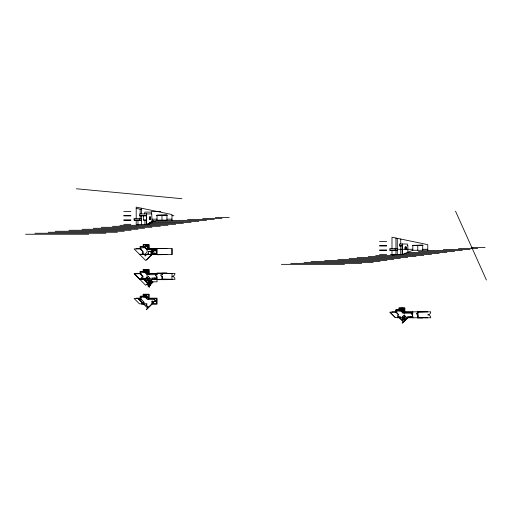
<?xml version="1.0" encoding="UTF-8"?>
<svg xmlns="http://www.w3.org/2000/svg" width="512" height="512" viewBox="0 0 512 512"><rect width="100%" height="100%" fill="white"/><g stroke="black" fill="none" stroke-linecap="round" stroke-linejoin="round"><path stroke-width="0.77" d="M145.952 271.187L146.554 269.741M145.952 295.974L146.554 294.528M401.741 309.645L402.342 308.198M146.675 273.626L147.078 272.762L146.304 271.987L145.446 272.39M146.675 297.792L147.078 296.934L146.304 296.16L145.446 296.557M402.464 312.077L402.867 311.219L402.093 310.445L401.229 310.848M156.698 248.922L155.29 250.778L156.698 250.778L155.29 248.922L156.698 248.922L156.698 254.208L151.494 254.208M146.79 245.85L146.79 245.498M136.205 248.922L136.205 248.589L141.152 248.589L141.152 248.922L134.106 248.922L139.398 254.208L144.96 254.208L147.11 252.058L147.11 249.267L145.005 247.162L143.475 247.162L143.475 244.954L148.762 244.954L148.762 249.536L150.496 249.619L150.496 248.998L149.178 248.998M152.07 254.534L146.624 259.981L146.394 259.744M145.53 270.637L145.53 270.291M146.79 270.637L146.79 270.291M136.205 273.709L136.205 273.376L141.152 273.376L141.152 273.709L134.106 273.709L139.398 278.995L144.96 278.995L147.11 276.845L147.11 274.054L145.005 271.955L145.005 271.187L147.315 271.187L147.315 274.701L144.96 272.55L140.294 272.55M148.134 286.944L153.267 281.805L157.024 281.805L157.024 277.939L151.93 278.003L151.93 278.995L145.664 285.261L139.725 279.328L144.96 279.328L144.96 278.995M140.506 300.16L141.146 299.514L140.621 298.989L139.981 299.629L140.595 300.243M145.53 295.43L145.53 295.078M143.136 302.784L143.776 302.144L144.301 302.669L143.661 303.315L143.046 302.701M154.214 299.488L147.488 299.488L145.005 297.011L141.152 297.011L141.152 298.496L134.106 298.496L139.398 303.782L145.12 304.026A1.402 1.402 0 0 1 147.11 304.026L146.086 305.165M152.851 301.306L152.73 303.782L156.698 303.782L156.698 301.306L154.093 301.306A1.242 1.242 0 0 1 152.851 302.547L152.851 301.101L151.93 301.101L151.93 303.782L146.394 309.325L146.624 309.555L152.07 304.115L157.024 304.115L157.024 298.163L149.094 298.163L149.094 294.202L143.142 294.202L143.142 296.678L140.819 296.678L140.819 298.163L136.205 298.163L136.205 298.496M401.318 309.094L401.318 308.742M402.579 309.094L402.579 308.742M403.418 321.632L399.392 317.779M391.987 248.486L391.987 237.229L427.77 244.646L427.77 250.266L412.813 250.266L402.413 254.438L402.413 244.026M149.421 223.834L146.624 224.333L146.624 213.92M175.699 224.333L144.96 224.333L136.205 224.742L136.205 220.365M400.749 246.01L400.749 254.438L391.987 254.848L391.987 250.47M123.795 211.443L130.835 211.443M151.494 211.52L160.864 211.52M151.571 213.92L139.686 213.92L139.686 215.405L146.394 215.405M156.941 215.2L167.066 215.2M123.795 215.405L130.835 215.405M171.981 215.693L173.926 215.693M123.795 215.904L130.835 215.904M146.394 215.904L139.725 215.904L139.725 215.405M215.334 217.389L229.286 217.389M141.491 218.381L134.106 218.381L134.106 219.866L141.491 219.866M202.656 218.381L221.958 218.381M152.07 219.168L157.024 219.168M166.938 219.168L171.981 219.168M187.507 219.373L214.246 219.373M123.795 219.866L130.835 219.866M143.603 219.866L146.394 219.866M123.795 220.365L130.835 220.365M141.491 220.365L134.15 220.365L134.15 219.866M146.394 220.365L143.603 220.365L143.603 215.904M206.534 220.365L156.16 220.365L155.251 220.941L152.07 220.941M153.363 221.357L198.829 221.357M191.117 222.349L149.875 222.675M150.298 223.341L183.405 223.341M123.795 224.333L130.835 224.333M119.898 225.325L167.987 225.325M112.48 226.31L160.275 226.31M101.299 227.302L151.955 227.302M93.325 228.294L144.614 228.294M82.035 229.286L138.01 229.286M68.909 230.278L131.149 230.278M55.245 231.27L124.288 231.27M48.224 232.262L117.434 232.262M34.957 233.254L105.901 233.254M25.6 234.246L88.73 234.246M379.578 241.549L386.624 241.549M412.73 245.306L422.854 245.306M379.578 245.51L386.624 245.51M399.347 245.51L402.182 245.51M146.618 245.677L148.083 245.677L148.083 249.504M379.578 246.01L386.624 246.01M402.182 246.01L399.392 246.01L399.347 244.026L407.36 244.026L407.36 245.51L407.853 245.51L407.853 252.256M143.475 246.4L147.315 246.4L147.315 249.376L148.762 249.376M143.142 246.605L140.166 246.605L140.166 248.589M147.315 246.65L148.762 246.65M140.166 246.726L143.142 246.726M143.475 246.854L143.142 246.854L143.142 244.621L149.094 244.621L149.094 248.589L172.102 248.589L172.102 254.534L139.725 254.534L145.664 260.474L151.302 254.835L151.533 255.072M147.315 247.104L148.762 247.104M471.123 247.494L485.069 247.494M147.315 247.558L148.762 247.558M140.294 247.763L144.96 247.763L147.11 249.914M147.315 248.013L148.762 248.013M405.312 248.115L406.099 248.115M405.312 248.198L406.099 248.198M147.315 248.467L148.762 248.467M397.28 248.486L389.894 248.486L389.894 249.978L389.933 250.47L397.28 250.47M458.445 248.486L477.741 248.486M147.315 248.922L148.762 248.922M397.28 249.274L412.813 249.274M422.726 249.274L427.77 249.274M443.296 249.478L470.035 249.478M379.578 249.978L386.624 249.978M389.894 249.978L397.28 249.978M152.73 250.291L153.971 250.291A1.242 1.242 0 0 1 152.73 251.533M379.578 250.47L386.624 250.47M427.77 250.47L462.323 250.47M156.698 250.899L153.997 250.445L154.957 250.24L154.957 248.922L149.094 248.922L149.178 249.619M418.323 251.462L454.611 251.462M152.73 251.597L151.494 251.597A1.242 1.242 0 0 0 152.73 252.832M407.354 252.454L446.906 252.454M404.883 253.446L439.194 253.446M155.546 253.92L156.275 253.92M379.578 254.438L386.624 254.438M390.31 254.438L431.482 254.438M139.878 254.598L142.483 254.598M375.686 255.43L423.776 255.43M368.269 256.422L416.064 256.422M357.088 257.414L407.738 257.414M349.107 258.406L400.397 258.406M337.824 259.392L393.798 259.392M324.698 260.384L386.938 260.384M311.027 261.376L380.077 261.376M304.006 262.368L373.216 262.368M290.746 263.36L361.69 263.36M281.389 264.352L344.518 264.352M145.709 270.464L144.243 270.464L144.243 272.768M146.618 270.464L148.083 270.464L148.083 274.746M143.142 271.392L140.166 271.392L140.166 273.376M140.166 271.52L143.142 271.52M147.315 271.52L148.762 271.52M145.005 271.642L143.142 271.642L143.142 269.408L149.094 269.408L149.094 273.376L174.957 273.376A2.976 2.976 0 0 1 171.981 276.352A2.976 2.976 0 0 1 174.957 279.328L152.07 279.328M147.315 271.974L148.762 271.974M147.315 272.429L148.762 272.429M147.315 272.883L148.762 272.883M161.984 273.21L166.938 273.21M147.315 273.338L148.762 273.338M147.315 273.792L148.762 273.792M147.315 274.246L148.762 274.246M156.698 274.701L148.762 274.701L148.762 269.741L143.475 269.741L143.475 271.642M156.698 274.758L157.024 274.758L157.024 273.043L166.938 273.043L166.938 273.376M161.984 273.376L162.234 274.758M140.346 273.709L142.982 276.474L140.166 273.709M161.984 279.328L162.234 277.939M142.483 278.995L139.424 278.931L134.259 273.766L137.197 273.709M161.984 279.494L166.938 279.494M157.024 279.654L166.938 279.654L166.938 279.328M150.592 285.549L147.776 285.549L149.53 287.302L149.53 285.549L147.776 283.795M143.475 294.528L148.762 294.528L148.762 297.44L147.315 297.44L147.315 295.974L145.005 295.974L143.475 294.528L143.475 297.011M145.709 295.251L144.243 295.251L144.243 297.35M143.475 296.122L145.005 296.122L147.315 298.432L147.315 297.645L148.371 297.645L148.371 299.488M143.142 296.179L140.166 296.179L140.166 298.163M154.093 301.306L155.661 300.973A1.242 1.242 0 0 0 154.426 299.738L154.214 298.496L148.576 298.496L148.576 299.488M151.93 301.306L152.525 301.306L152.525 303.782L151.93 303.782M401.491 308.922L400.026 308.922L400.026 311.226M402.4 308.922L403.872 308.922L403.872 313.203M398.931 309.85L395.955 309.85L395.955 311.834M395.955 309.971L398.931 309.971M403.104 309.971L404.55 309.971M400.794 310.099L398.931 310.099L398.931 307.866L404.877 307.866L404.877 311.834L430.739 311.834A2.976 2.976 0 0 1 427.77 314.81A2.976 2.976 0 0 1 430.739 317.779L407.853 317.779M403.104 310.426L404.55 310.426M403.104 310.88L404.55 310.88M396.077 311.008L400.749 311.008L403.104 313.152L403.104 309.645L400.794 309.645L400.794 310.406L402.899 312.512L402.899 313.152M403.104 311.334L404.55 311.334M417.773 311.667L422.726 311.667M403.104 311.789L404.55 311.789M403.104 312.243L404.55 312.243M403.104 312.698L404.55 312.698M412.48 313.152L404.55 313.152L404.55 308.198L399.264 308.198L399.264 310.099M412.48 313.216L412.813 313.216L412.813 311.834M417.773 311.834L418.016 313.216M412.48 316.397L412.813 316.397L412.813 317.779M417.773 317.779L418.016 316.397M412.48 316.461L407.718 316.461L407.718 317.453L402.182 322.989L402.413 323.226L407.949 317.683L407.718 317.453L412.48 317.453L412.544 314.746L412.749 316.397M417.773 317.946L422.726 317.946M76.422 188.774L181.894 198.694M136.205 208.358L141.491 209.459M406.189 319.45L405.139 320.499M405.869 319.302L406.189 319.622M404.992 320.179L405.312 320.499M396.128 312.16L398.771 314.931L395.955 312.16M399.565 317.779L403.475 321.696M390.042 312.224L395.206 317.389M140.346 248.922L142.982 251.558L142.982 254.208M140.166 248.922L142.861 251.61L142.861 254.208M151.277 280.288L153.03 282.042M150.842 280.73L152.595 282.483M150.4 280.992L149.35 282.042M150.08 280.845L152.154 282.918M149.965 281.606L151.718 283.36M149.203 281.722L151.277 283.795M149.088 282.483L150.842 284.23M148.653 282.918L150.4 284.672M148.211 283.36L149.965 285.107M143.776 279.328L147.686 283.238M143.603 279.328L147.603 283.328M147.334 284.23L149.088 285.984M146.394 284.531L146.624 284.768L152.166 279.232L151.93 278.995L156.698 278.995L156.755 276.288L156.966 277.939M146.118 305.018L148.41 307.309M144.979 304.058L141.491 304.115L141.491 303.782M146.029 305.107L148.32 307.392M138.157 298.496L143.45 303.782M137.984 298.496L143.27 303.782M143.603 304.115L147.603 308.115M455.514 211.162L486.4 280.019M427.686 311.834L418.016 312.122L417.997 313.338L416.486 313.338A1.402 1.402 0 0 0 417.894 314.746M427.686 317.779L418.016 317.536L417.997 314.746L417.792 316.397M422.726 245.434L422.726 250.266M417.773 245.434L417.773 250.266M412.813 245.434L412.813 250.266M412.749 313.216L411.245 313.338A1.402 1.402 0 0 0 412.646 314.746M412.544 313.338L412.48 312.16L404.755 312.16L404.755 313.152M406.278 249.274L406.278 247.04L405.139 247.04L405.139 249.274M406.099 247.168L406.099 249.152M405.645 247.168L405.683 249.152M405.229 247.04L405.229 249.274M402.854 308.198L402.854 309.645M402.4 308.198L402.4 309.645M402.182 244.026L402.182 254.451M401.946 308.198L401.946 309.645M401.491 308.198L401.491 309.645M401.037 308.198L401.037 309.645M400.749 239.046L400.749 244.026M400.55 317.389L400.55 316.768L399.059 316.768L399.059 317.389M398.771 317.453L398.771 316.333L397.344 316.333A1.402 1.402 0 0 1 398.746 314.931M398.643 316.333L398.643 317.453M397.28 238.374L397.28 254.522M397.28 317.453L397.28 317.779L400.749 317.779L400.749 317.453L395.181 317.453L389.894 312.16L396.941 312.16L396.941 311.834L391.987 311.834L391.987 312.16M396.077 309.85L396.077 311.834M395.955 238.054L395.955 248.486M395.955 250.47L395.955 254.605M395.181 248.486L395.226 250.47M171.981 220.365L171.981 214.541L136.205 207.123L136.205 218.381M171.981 273.376L171.981 279.328M171.898 248.589L171.898 254.534M171.898 273.376L162.234 273.664L162.208 274.886L160.704 274.886A1.402 1.402 0 0 0 162.106 276.288M171.898 279.328L162.234 279.078L162.208 276.288L162.003 277.939M166.938 215.328L166.938 220.16L157.024 220.16L157.024 215.328M166.938 248.589L157.024 248.384L157.024 254.746L166.938 254.534M161.984 215.328L161.984 220.16M156.966 274.758L155.456 274.886A1.402 1.402 0 0 0 156.858 276.288M156.755 274.886L156.698 273.709L148.966 273.709L148.966 274.701M155.29 248.922L155.29 250.899M155.29 254.208L155.29 253.382L154.202 253.382L154.202 254.208M154.426 299.738L154.426 298.496L156.698 298.496L156.698 301.101L154.426 300.973M154.125 248.986L154.125 250.144L152.845 250.144L152.845 248.986M154.022 254.208L154.022 251.603L152.864 251.603L152.864 254.208M153.805 220.941L151.629 221.523M153.363 221.229L151.194 221.811M152.928 221.523L150.752 222.099M152.486 221.811L150.317 222.387M152.07 221.229L151.616 212.102L144.838 212.102L144.838 213.92M151.61 222.387L149.44 222.97M151.616 254.534L144.838 254.534M151.494 248.922L151.494 254.662M151.174 222.675L148.998 223.258M151.04 254.496L148.442 254.496M150.918 251.398L150.918 254.374M150.733 222.97L148.563 223.546M150.317 217.184L150.317 219.168M150.298 223.258L148.122 223.834M149.856 223.546L147.686 224.122M149.44 217.056L149.44 219.29M148.563 251.398L148.563 254.374M148.23 254.483L148.23 253.862L147.238 253.862L147.238 254.483M147.072 244.954L147.072 246.4M147.072 269.741L147.072 271.187M146.618 244.954L146.618 246.4M146.618 269.741L146.618 271.187M146.394 213.92L146.394 224.333M146.163 244.954L146.163 246.4M146.202 254.534L146.202 254.662A1.242 1.242 0 0 1 144.96 255.904L144.96 254.208M146.163 269.741L146.163 271.187M146.163 294.528L146.163 295.213M145.709 244.954L145.709 246.4M145.709 269.741L145.709 271.187M145.709 294.528L145.709 295.974M145.254 244.954L145.254 246.4M145.254 269.741L145.254 271.187M145.254 294.528L145.254 295.974M144.96 220.365L144.96 224.333M142.982 278.995L142.982 277.882L141.555 277.882A1.402 1.402 0 0 1 142.963 276.474M142.861 277.882L142.861 278.995M141.491 208.262L141.491 213.92M141.491 215.904L141.491 224.41M141.491 254.208L141.491 254.534M141.491 278.995L141.491 279.328M140.294 246.605L140.294 248.589M140.294 271.392L140.294 273.376M140.166 209.184L140.166 213.92M140.166 215.904L140.166 218.381M139.398 218.381L139.437 220.365M137.984 220.365L137.984 224.634M155.539 254.125A3.226 3.226 0 0 1 155.584 253.549L155.91 252.966L156.23 253.549A3.226 3.226 0 0 1 156.282 254.125M152.73 250.234A1.242 1.242 0 0 1 151.494 248.992M151.494 254.138A1.242 1.242 0 0 1 152.73 252.896M154.298 249.274L154.918 249.312L154.304 249.248M148.39 276.582L144.883 280.09L147.686 282.893L151.194 279.386L148.39 276.582M147.014 278.189L146.49 278.714L147.104 279.328L147.629 278.803L147.014 278.189M147.104 280.147L146.49 280.762L147.014 281.286L147.629 280.672L147.104 280.147M149.062 278.189L148.448 278.803L148.973 279.328L149.587 278.714L149.062 278.189M148.973 280.147L148.448 280.672L149.062 281.286L149.587 280.762L148.973 280.147M141.382 299.456L140.448 300.39L142.899 302.848L143.834 301.914L141.382 299.456M404.179 315.04L400.672 318.547L403.475 321.35L406.982 317.843L404.179 315.04M402.803 316.646L402.278 317.171L402.893 317.786L403.418 317.261L402.803 316.646M402.893 318.605L402.278 319.219L402.803 319.744L403.418 319.13L402.893 318.605M404.851 316.646L404.237 317.261L404.762 317.786L405.376 317.171L404.851 316.646M404.762 318.605L404.237 319.13L404.851 319.744L405.376 319.219L404.762 318.605M167.066 215.117L156.941 215.328L167.066 215.117M150.49 217.056L149.35 217.056L149.35 219.29L150.49 219.29L150.49 217.056M150.4 217.184L149.53 217.184L149.53 219.168L150.4 219.168L150.4 217.184M422.854 245.222L412.73 245.434L422.854 245.222M406.189 247.168L405.312 247.168L405.312 249.152L406.189 249.152L406.189 247.168M151.04 251.277L148.442 251.398L151.04 251.277M155.027 278.125L154.406 278.125L154.406 278.746L155.027 278.746L155.027 278.125M144.762 278.317L143.277 278.317L143.277 278.931L144.762 278.931L144.762 278.317M410.816 316.582L410.195 316.582L410.195 317.203L410.816 317.203L410.816 316.582M147.501 280.672A1.075 1.075 0 0 0 149.114 279.738A1.075 1.075 0 0 0 147.501 278.81A1.075 1.075 0 0 0 147.501 280.672M403.29 319.123A1.075 1.075 0 0 0 404.902 318.195A1.075 1.075 0 0 0 403.29 317.267A1.075 1.075 0 0 0 403.29 319.123"/></g></svg>
